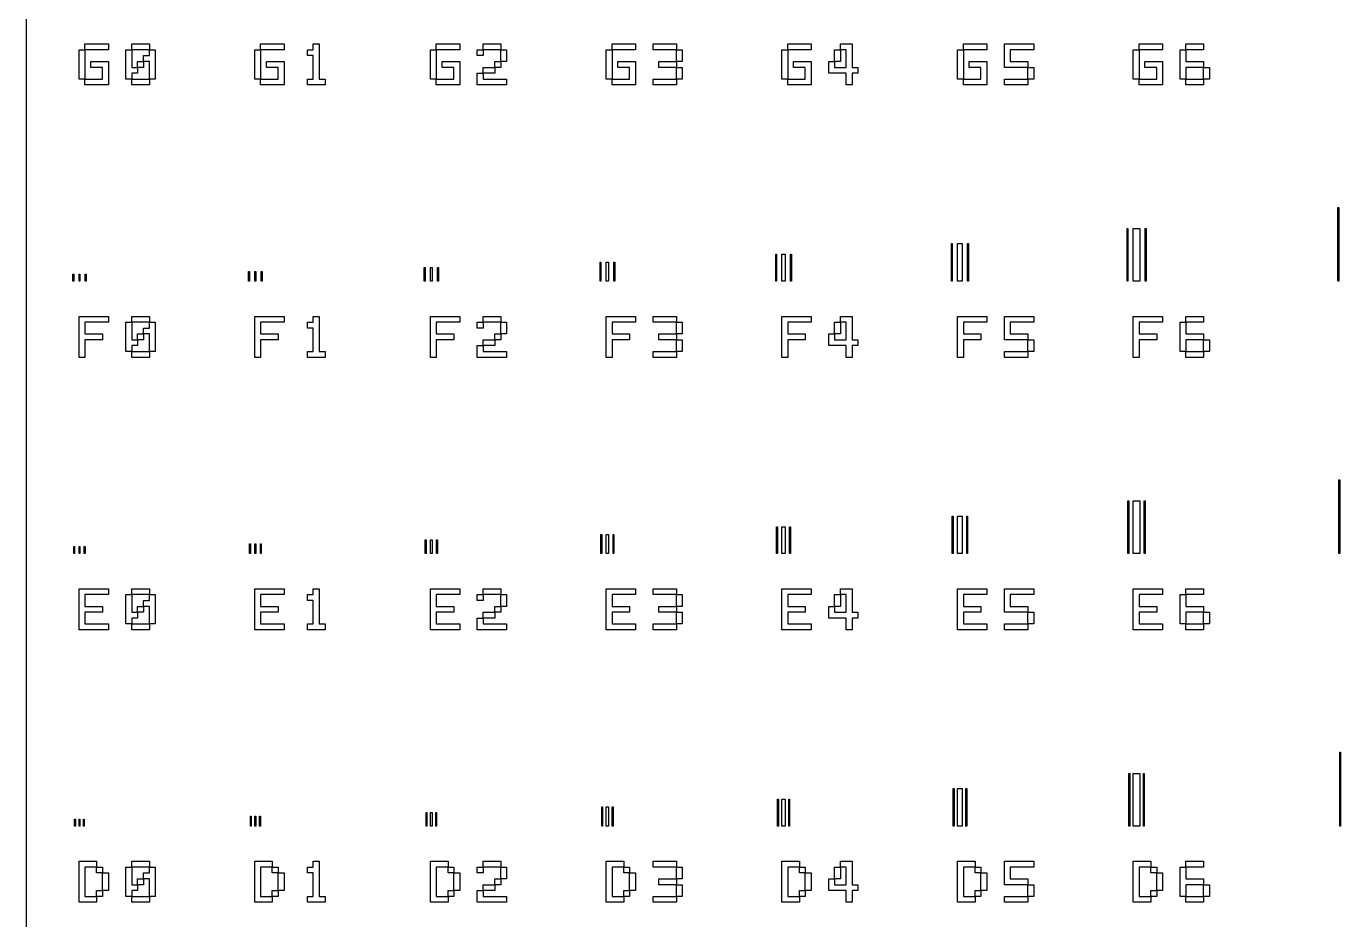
# Model space of a CAD drawing. Extents: x 0 to 3000, y 0 to 2000.
# Drawn here: x 0 to 750, y 482 to 990 of the extents above; entities that cross this region are included whole.
import ezdxf

# ---------------------------------------------------------------- set-up
doc = ezdxf.new("R2010")
doc.units = 0
doc.layers.add('L0D0', color=2, linetype='CONTINUOUS')
doc.layers.add('L1D0', color=1, linetype='CONTINUOUS')

msp = doc.modelspace()

# ---------------------------------------------------------------- linework, layer by layer
at = {"layer": 'L0D0'}
msp.add_lwpolyline([(0, 0), (0, 2000), (3000, 2000), (3000, 0)], close=True, dxfattribs=at)
at = {"layer": 'L1D0'}
for points in [[(30, 960), (30, 963.333), (30, 966.667), (30, 970), (30, 973.333), (30, 976.667), (33.333, 976.667), (33.333, 973.333), (33.333, 970), (33.333, 966.667), (33.333, 963.333), (33.333, 960)], [(33.333, 976.667), (33.333, 980), (36.667, 980), (40, 980), (43.333, 980), (46.667, 980), (46.667, 976.667), (43.333, 976.667), (40, 976.667), (36.667, 976.667)], [(56.667, 960), (56.667, 963.333), (56.667, 966.667), (56.667, 970), (56.667, 973.333), (56.667, 976.667), (60, 976.667), (60, 973.333), (60, 970), (60, 966.667), (63.333, 966.667), (63.333, 963.333), (60, 963.333), (60, 960)], [(60, 976.667), (60, 980), (63.333, 980), (66.667, 980), (70, 980), (70, 976.667), (66.667, 976.667), (63.333, 976.667)], [(70, 960), (70, 963.333), (70, 966.667), (70, 970), (66.667, 970), (66.667, 973.333), (70, 973.333), (70, 976.667), (73.333, 976.667), (73.333, 973.333), (73.333, 970), (73.333, 966.667), (73.333, 963.333), (73.333, 960)], [(130, 960), (130, 963.333), (130, 966.667), (130, 970), (130, 973.333), (130, 976.667), (133.333, 976.667), (133.333, 973.333), (133.333, 970), (133.333, 966.667), (133.333, 963.333), (133.333, 960)], [(133.333, 976.667), (133.333, 980), (136.667, 980), (140, 980), (143.333, 980), (146.667, 980), (146.667, 976.667), (143.333, 976.667), (140, 976.667), (136.667, 976.667)], [(160, 956.667), (160, 960), (163.333, 960), (163.333, 963.333), (163.333, 966.667), (163.333, 970), (163.333, 973.333), (160, 973.333), (160, 976.667), (163.333, 976.667), (163.333, 980), (166.667, 980), (166.667, 976.667), (166.667, 973.333), (166.667, 970), (166.667, 966.667), (166.667, 963.333), (166.667, 960), (170, 960), (170, 956.667), (166.667, 956.667), (163.333, 956.667)], [(230, 960), (230, 963.333), (230, 966.667), (230, 970), (230, 973.333), (230, 976.667), (233.333, 976.667), (233.333, 973.333), (233.333, 970), (233.333, 966.667), (233.333, 963.333), (233.333, 960)], [(233.333, 976.667), (233.333, 980), (236.667, 980), (240, 980), (243.333, 980), (246.667, 980), (246.667, 976.667), (243.333, 976.667), (240, 976.667), (236.667, 976.667)], [(256.667, 973.333), (256.667, 976.667), (260, 976.667), (260, 973.333)], [(260, 976.667), (260, 980), (263.333, 980), (266.667, 980), (270, 980), (270, 976.667), (266.667, 976.667), (263.333, 976.667)], [(270, 970), (270, 973.333), (270, 976.667), (273.333, 976.667), (273.333, 973.333), (273.333, 970)], [(330, 960), (330, 963.333), (330, 966.667), (330, 970), (330, 973.333), (330, 976.667), (333.333, 976.667), (333.333, 973.333), (333.333, 970), (333.333, 966.667), (333.333, 963.333), (333.333, 960)], [(333.333, 976.667), (333.333, 980), (336.667, 980), (340, 980), (343.333, 980), (346.667, 980), (346.667, 976.667), (343.333, 976.667), (340, 976.667), (336.667, 976.667)], [(356.667, 976.667), (356.667, 980), (360, 980), (363.333, 980), (366.667, 980), (370, 980), (370, 976.667), (366.667, 976.667), (363.333, 976.667), (360, 976.667)], [(370, 970), (370, 973.333), (370, 976.667), (373.333, 976.667), (373.333, 973.333), (373.333, 970)], [(430, 960), (430, 963.333), (430, 966.667), (430, 970), (430, 973.333), (430, 976.667), (433.333, 976.667), (433.333, 973.333), (433.333, 970), (433.333, 966.667), (433.333, 963.333), (433.333, 960)], [(433.333, 976.667), (433.333, 980), (436.667, 980), (440, 980), (443.333, 980), (446.667, 980), (446.667, 976.667), (443.333, 976.667), (440, 976.667), (436.667, 976.667)], [(466.667, 956.667), (466.667, 960), (466.667, 963.333), (463.333, 963.333), (460, 963.333), (456.667, 963.333), (456.667, 966.667), (456.667, 970), (460, 970), (460, 966.667), (463.333, 966.667), (466.667, 966.667), (466.667, 970), (466.667, 973.333), (466.667, 976.667), (463.333, 976.667), (463.333, 980), (466.667, 980), (470, 980), (470, 976.667), (470, 973.333), (470, 970), (470, 966.667), (473.333, 966.667), (473.333, 963.333), (470, 963.333), (470, 960), (470, 956.667)], [(460, 970), (460, 973.333), (460, 976.667), (463.333, 976.667), (463.333, 973.333), (463.333, 970)], [(530, 960), (530, 963.333), (530, 966.667), (530, 970), (530, 973.333), (530, 976.667), (533.333, 976.667), (533.333, 973.333), (533.333, 970), (533.333, 966.667), (533.333, 963.333), (533.333, 960)], [(533.333, 976.667), (533.333, 980), (536.667, 980), (540, 980), (543.333, 980), (546.667, 980), (546.667, 976.667), (543.333, 976.667), (540, 976.667), (536.667, 976.667)], [(556.667, 966.667), (556.667, 970), (556.667, 973.333), (556.667, 976.667), (556.667, 980), (560, 980), (563.333, 980), (566.667, 980), (570, 980), (573.333, 980), (573.333, 976.667), (570, 976.667), (566.667, 976.667), (563.333, 976.667), (560, 976.667), (560, 973.333), (560, 970), (563.333, 970), (566.667, 970), (570, 970), (570, 966.667), (566.667, 966.667), (563.333, 966.667), (560, 966.667)], [(630, 960), (630, 963.333), (630, 966.667), (630, 970), (630, 973.333), (630, 976.667), (633.333, 976.667), (633.333, 973.333), (633.333, 970), (633.333, 966.667), (633.333, 963.333), (633.333, 960)], [(633.333, 976.667), (633.333, 980), (636.667, 980), (640, 980), (643.333, 980), (646.667, 980), (646.667, 976.667), (643.333, 976.667), (640, 976.667), (636.667, 976.667)], [(656.667, 960), (656.667, 963.333), (656.667, 966.667), (656.667, 970), (656.667, 973.333), (656.667, 976.667), (660, 976.667), (660, 973.333), (660, 970), (663.333, 970), (666.667, 970), (670, 970), (670, 966.667), (666.667, 966.667), (663.333, 966.667), (660, 966.667), (660, 963.333), (660, 960)], [(660, 976.667), (660, 980), (663.333, 980), (666.667, 980), (670, 980), (670, 976.667), (666.667, 976.667), (663.333, 976.667)], [(33.333, 956.667), (33.333, 960), (36.667, 960), (40, 960), (43.333, 960), (43.333, 963.333), (43.333, 966.667), (40, 966.667), (36.667, 966.667), (36.667, 970), (40, 970), (43.333, 970), (46.667, 970), (46.667, 966.667), (46.667, 963.333), (46.667, 960), (46.667, 956.667), (43.333, 956.667), (40, 956.667), (36.667, 956.667)], [(63.333, 966.667), (63.333, 970), (66.667, 970), (66.667, 966.667)], [(133.333, 956.667), (133.333, 960), (136.667, 960), (140, 960), (143.333, 960), (143.333, 963.333), (143.333, 966.667), (140, 966.667), (136.667, 966.667), (136.667, 970), (140, 970), (143.333, 970), (146.667, 970), (146.667, 966.667), (146.667, 963.333), (146.667, 960), (146.667, 956.667), (143.333, 956.667), (140, 956.667), (136.667, 956.667)], [(233.333, 956.667), (233.333, 960), (236.667, 960), (240, 960), (243.333, 960), (243.333, 963.333), (243.333, 966.667), (240, 966.667), (236.667, 966.667), (236.667, 970), (240, 970), (243.333, 970), (246.667, 970), (246.667, 966.667), (246.667, 963.333), (246.667, 960), (246.667, 956.667), (243.333, 956.667), (240, 956.667), (236.667, 956.667)], [(266.667, 966.667), (266.667, 970), (270, 970), (270, 966.667)], [(333.333, 956.667), (333.333, 960), (336.667, 960), (340, 960), (343.333, 960), (343.333, 963.333), (343.333, 966.667), (340, 966.667), (336.667, 966.667), (336.667, 970), (340, 970), (343.333, 970), (346.667, 970), (346.667, 966.667), (346.667, 963.333), (346.667, 960), (346.667, 956.667), (343.333, 956.667), (340, 956.667), (336.667, 956.667)], [(360, 966.667), (360, 970), (363.333, 970), (366.667, 970), (370, 970), (370, 966.667), (366.667, 966.667), (363.333, 966.667)], [(433.333, 956.667), (433.333, 960), (436.667, 960), (440, 960), (443.333, 960), (443.333, 963.333), (443.333, 966.667), (440, 966.667), (436.667, 966.667), (436.667, 970), (440, 970), (443.333, 970), (446.667, 970), (446.667, 966.667), (446.667, 963.333), (446.667, 960), (446.667, 956.667), (443.333, 956.667), (440, 956.667), (436.667, 956.667)], [(533.333, 956.667), (533.333, 960), (536.667, 960), (540, 960), (543.333, 960), (543.333, 963.333), (543.333, 966.667), (540, 966.667), (536.667, 966.667), (536.667, 970), (540, 970), (543.333, 970), (546.667, 970), (546.667, 966.667), (546.667, 963.333), (546.667, 960), (546.667, 956.667), (543.333, 956.667), (540, 956.667), (536.667, 956.667)], [(633.333, 956.667), (633.333, 960), (636.667, 960), (640, 960), (643.333, 960), (643.333, 963.333), (643.333, 966.667), (640, 966.667), (636.667, 966.667), (636.667, 970), (640, 970), (643.333, 970), (646.667, 970), (646.667, 966.667), (646.667, 963.333), (646.667, 960), (646.667, 956.667), (643.333, 956.667), (640, 956.667), (636.667, 956.667)], [(60, 956.667), (60, 960), (63.333, 960), (66.667, 960), (70, 960), (70, 956.667), (66.667, 956.667), (63.333, 956.667)], [(256.667, 956.667), (256.667, 960), (256.667, 963.333), (260, 963.333), (260, 960), (263.333, 960), (266.667, 960), (270, 960), (273.333, 960), (273.333, 956.667), (270, 956.667), (266.667, 956.667), (263.333, 956.667), (260, 956.667)], [(260, 963.333), (260, 966.667), (263.333, 966.667), (266.667, 966.667), (266.667, 963.333), (263.333, 963.333)], [(356.667, 956.667), (356.667, 960), (360, 960), (363.333, 960), (366.667, 960), (370, 960), (370, 956.667), (366.667, 956.667), (363.333, 956.667), (360, 956.667)], [(370, 960), (370, 963.333), (370, 966.667), (373.333, 966.667), (373.333, 963.333), (373.333, 960)], [(556.667, 956.667), (556.667, 960), (560, 960), (563.333, 960), (566.667, 960), (570, 960), (570, 956.667), (566.667, 956.667), (563.333, 956.667), (560, 956.667)], [(570, 960), (570, 963.333), (570, 966.667), (573.333, 966.667), (573.333, 963.333), (573.333, 960)], [(660, 956.667), (660, 960), (663.333, 960), (666.667, 960), (670, 960), (670, 956.667), (666.667, 956.667), (663.333, 956.667)], [(670, 960), (670, 963.333), (670, 966.667), (673.333, 966.667), (673.333, 963.333), (673.333, 960)], [(746.5, 845), (746.5, 887), (747, 887), (747, 845)], [(626.5, 845), (626.5, 875), (627, 875), (627, 845)], [(630, 845), (630, 875), (633.8, 875), (633.8, 845)], [(636.8, 845), (636.8, 875), (637.3, 875), (637.3, 845)], [(526.5, 845), (526.5, 866.4), (527, 866.4), (527, 845)], [(530, 845), (530, 866.4), (532.7, 866.4), (532.7, 845)], [(535.7, 845), (535.7, 866.4), (536.2, 866.4), (536.2, 845)], [(326.5, 845), (326.5, 855.9), (327, 855.9), (327, 845)], [(330, 845), (330, 855.9), (331.4, 855.9), (331.4, 845)], [(334.4, 845), (334.4, 855.9), (334.9, 855.9), (334.9, 845)], [(426.5, 845), (426.5, 860.3), (427, 860.3), (427, 845)], [(430, 845), (430, 860.3), (431.9, 860.3), (431.9, 845)], [(434.9, 845), (434.9, 860.3), (435.4, 860.3), (435.4, 845)], [(26.5, 845), (26.5, 849), (27, 849), (27, 845)], [(30, 845), (30, 849), (30.5, 849), (30.5, 845)], [(33.5, 845), (33.5, 849), (34, 849), (34, 845)], [(126.5, 845), (126.5, 850.6), (127, 850.6), (127, 845)], [(130, 845), (130, 850.6), (130.7, 850.6), (130.7, 845)], [(133.7, 845), (133.7, 850.6), (134.2, 850.6), (134.2, 845)], [(226.5, 845), (226.5, 852.8), (227, 852.8), (227, 845)], [(230, 845), (230, 852.8), (231, 852.8), (231, 845)], [(234, 845), (234, 852.8), (234.5, 852.8), (234.5, 845)], [(30, 801.667), (30, 805), (30, 808.333), (30, 811.667), (30, 815), (30, 818.333), (30, 821.667), (30, 825), (33.333, 825), (36.667, 825), (40, 825), (43.333, 825), (46.667, 825), (46.667, 821.667), (43.333, 821.667), (40, 821.667), (36.667, 821.667), (33.333, 821.667), (33.333, 818.333), (33.333, 815), (36.667, 815), (40, 815), (43.333, 815), (43.333, 811.667), (40, 811.667), (36.667, 811.667), (33.333, 811.667), (33.333, 808.333), (33.333, 805), (33.333, 801.667)], [(60, 821.667), (60, 825), (63.333, 825), (66.667, 825), (70, 825), (70, 821.667), (66.667, 821.667), (63.333, 821.667)], [(130, 801.667), (130, 805), (130, 808.333), (130, 811.667), (130, 815), (130, 818.333), (130, 821.667), (130, 825), (133.333, 825), (136.667, 825), (140, 825), (143.333, 825), (146.667, 825), (146.667, 821.667), (143.333, 821.667), (140, 821.667), (136.667, 821.667), (133.333, 821.667), (133.333, 818.333), (133.333, 815), (136.667, 815), (140, 815), (143.333, 815), (143.333, 811.667), (140, 811.667), (136.667, 811.667), (133.333, 811.667), (133.333, 808.333), (133.333, 805), (133.333, 801.667)], [(160, 801.667), (160, 805), (163.333, 805), (163.333, 808.333), (163.333, 811.667), (163.333, 815), (163.333, 818.333), (160, 818.333), (160, 821.667), (163.333, 821.667), (163.333, 825), (166.667, 825), (166.667, 821.667), (166.667, 818.333), (166.667, 815), (166.667, 811.667), (166.667, 808.333), (166.667, 805), (170, 805), (170, 801.667), (166.667, 801.667), (163.333, 801.667)], [(230, 801.667), (230, 805), (230, 808.333), (230, 811.667), (230, 815), (230, 818.333), (230, 821.667), (230, 825), (233.333, 825), (236.667, 825), (240, 825), (243.333, 825), (246.667, 825), (246.667, 821.667), (243.333, 821.667), (240, 821.667), (236.667, 821.667), (233.333, 821.667), (233.333, 818.333), (233.333, 815), (236.667, 815), (240, 815), (243.333, 815), (243.333, 811.667), (240, 811.667), (236.667, 811.667), (233.333, 811.667), (233.333, 808.333), (233.333, 805), (233.333, 801.667)], [(260, 821.667), (260, 825), (263.333, 825), (266.667, 825), (270, 825), (270, 821.667), (266.667, 821.667), (263.333, 821.667)], [(330, 801.667), (330, 805), (330, 808.333), (330, 811.667), (330, 815), (330, 818.333), (330, 821.667), (330, 825), (333.333, 825), (336.667, 825), (340, 825), (343.333, 825), (346.667, 825), (346.667, 821.667), (343.333, 821.667), (340, 821.667), (336.667, 821.667), (333.333, 821.667), (333.333, 818.333), (333.333, 815), (336.667, 815), (340, 815), (343.333, 815), (343.333, 811.667), (340, 811.667), (336.667, 811.667), (333.333, 811.667), (333.333, 808.333), (333.333, 805), (333.333, 801.667)], [(356.667, 821.667), (356.667, 825), (360, 825), (363.333, 825), (366.667, 825), (370, 825), (370, 821.667), (366.667, 821.667), (363.333, 821.667), (360, 821.667)], [(430, 801.667), (430, 805), (430, 808.333), (430, 811.667), (430, 815), (430, 818.333), (430, 821.667), (430, 825), (433.333, 825), (436.667, 825), (440, 825), (443.333, 825), (446.667, 825), (446.667, 821.667), (443.333, 821.667), (440, 821.667), (436.667, 821.667), (433.333, 821.667), (433.333, 818.333), (433.333, 815), (436.667, 815), (440, 815), (443.333, 815), (443.333, 811.667), (440, 811.667), (436.667, 811.667), (433.333, 811.667), (433.333, 808.333), (433.333, 805), (433.333, 801.667)], [(466.667, 801.667), (466.667, 805), (466.667, 808.333), (463.333, 808.333), (460, 808.333), (456.667, 808.333), (456.667, 811.667), (456.667, 815), (460, 815), (460, 811.667), (463.333, 811.667), (466.667, 811.667), (466.667, 815), (466.667, 818.333), (466.667, 821.667), (463.333, 821.667), (463.333, 825), (466.667, 825), (470, 825), (470, 821.667), (470, 818.333), (470, 815), (470, 811.667), (473.333, 811.667), (473.333, 808.333), (470, 808.333), (470, 805), (470, 801.667)], [(530, 801.667), (530, 805), (530, 808.333), (530, 811.667), (530, 815), (530, 818.333), (530, 821.667), (530, 825), (533.333, 825), (536.667, 825), (540, 825), (543.333, 825), (546.667, 825), (546.667, 821.667), (543.333, 821.667), (540, 821.667), (536.667, 821.667), (533.333, 821.667), (533.333, 818.333), (533.333, 815), (536.667, 815), (540, 815), (543.333, 815), (543.333, 811.667), (540, 811.667), (536.667, 811.667), (533.333, 811.667), (533.333, 808.333), (533.333, 805), (533.333, 801.667)], [(556.667, 811.667), (556.667, 815), (556.667, 818.333), (556.667, 821.667), (556.667, 825), (560, 825), (563.333, 825), (566.667, 825), (570, 825), (573.333, 825), (573.333, 821.667), (570, 821.667), (566.667, 821.667), (563.333, 821.667), (560, 821.667), (560, 818.333), (560, 815), (563.333, 815), (566.667, 815), (570, 815), (570, 811.667), (566.667, 811.667), (563.333, 811.667), (560, 811.667)], [(630, 801.667), (630, 805), (630, 808.333), (630, 811.667), (630, 815), (630, 818.333), (630, 821.667), (630, 825), (633.333, 825), (636.667, 825), (640, 825), (643.333, 825), (646.667, 825), (646.667, 821.667), (643.333, 821.667), (640, 821.667), (636.667, 821.667), (633.333, 821.667), (633.333, 818.333), (633.333, 815), (636.667, 815), (640, 815), (643.333, 815), (643.333, 811.667), (640, 811.667), (636.667, 811.667), (633.333, 811.667), (633.333, 808.333), (633.333, 805), (633.333, 801.667)], [(660, 821.667), (660, 825), (663.333, 825), (666.667, 825), (670, 825), (670, 821.667), (666.667, 821.667), (663.333, 821.667)], [(56.667, 805), (56.667, 808.333), (56.667, 811.667), (56.667, 815), (56.667, 818.333), (56.667, 821.667), (60, 821.667), (60, 818.333), (60, 815), (60, 811.667), (63.333, 811.667), (63.333, 808.333), (60, 808.333), (60, 805)], [(70, 805), (70, 808.333), (70, 811.667), (70, 815), (66.667, 815), (66.667, 818.333), (70, 818.333), (70, 821.667), (73.333, 821.667), (73.333, 818.333), (73.333, 815), (73.333, 811.667), (73.333, 808.333), (73.333, 805)], [(256.667, 818.333), (256.667, 821.667), (260, 821.667), (260, 818.333)], [(270, 815), (270, 818.333), (270, 821.667), (273.333, 821.667), (273.333, 818.333), (273.333, 815)], [(370, 815), (370, 818.333), (370, 821.667), (373.333, 821.667), (373.333, 818.333), (373.333, 815)], [(460, 815), (460, 818.333), (460, 821.667), (463.333, 821.667), (463.333, 818.333), (463.333, 815)], [(656.667, 805), (656.667, 808.333), (656.667, 811.667), (656.667, 815), (656.667, 818.333), (656.667, 821.667), (660, 821.667), (660, 818.333), (660, 815), (663.333, 815), (666.667, 815), (670, 815), (670, 811.667), (666.667, 811.667), (663.333, 811.667), (660, 811.667), (660, 808.333), (660, 805)], [(63.333, 811.667), (63.333, 815), (66.667, 815), (66.667, 811.667)], [(260, 808.333), (260, 811.667), (263.333, 811.667), (266.667, 811.667), (266.667, 808.333), (263.333, 808.333)], [(266.667, 811.667), (266.667, 815), (270, 815), (270, 811.667)], [(360, 811.667), (360, 815), (363.333, 815), (366.667, 815), (370, 815), (370, 811.667), (366.667, 811.667), (363.333, 811.667)], [(370, 805), (370, 808.333), (370, 811.667), (373.333, 811.667), (373.333, 808.333), (373.333, 805)], [(570, 805), (570, 808.333), (570, 811.667), (573.333, 811.667), (573.333, 808.333), (573.333, 805)], [(670, 805), (670, 808.333), (670, 811.667), (673.333, 811.667), (673.333, 808.333), (673.333, 805)], [(60, 801.667), (60, 805), (63.333, 805), (66.667, 805), (70, 805), (70, 801.667), (66.667, 801.667), (63.333, 801.667)], [(256.667, 801.667), (256.667, 805), (256.667, 808.333), (260, 808.333), (260, 805), (263.333, 805), (266.667, 805), (270, 805), (273.333, 805), (273.333, 801.667), (270, 801.667), (266.667, 801.667), (263.333, 801.667), (260, 801.667)], [(356.667, 801.667), (356.667, 805), (360, 805), (363.333, 805), (366.667, 805), (370, 805), (370, 801.667), (366.667, 801.667), (363.333, 801.667), (360, 801.667)], [(556.667, 801.667), (556.667, 805), (560, 805), (563.333, 805), (566.667, 805), (570, 805), (570, 801.667), (566.667, 801.667), (563.333, 801.667), (560, 801.667)], [(660, 801.667), (660, 805), (663.333, 805), (666.667, 805), (670, 805), (670, 801.667), (666.667, 801.667), (663.333, 801.667)], [(747, 690), (747, 732), (747.5, 732), (747.5, 690)], [(627, 690), (627, 720), (627.5, 720), (627.5, 690)], [(630, 690), (630, 720), (633.8, 720), (633.8, 690)], [(636.3, 690), (636.3, 720), (636.8, 720), (636.8, 690)], [(427, 690), (427, 705.3), (427.5, 705.3), (427.5, 690)], [(430, 690), (430, 705.3), (431.9, 705.3), (431.9, 690)], [(434.4, 690), (434.4, 705.3), (434.9, 705.3), (434.9, 690)], [(527, 690), (527, 711.4), (527.5, 711.4), (527.5, 690)], [(530, 690), (530, 711.4), (532.7, 711.4), (532.7, 690)], [(535.2, 690), (535.2, 711.4), (535.7, 711.4), (535.7, 690)], [(227, 690), (227, 697.8), (227.5, 697.8), (227.5, 690)], [(230, 690), (230, 697.8), (231, 697.8), (231, 690)], [(233.5, 690), (233.5, 697.8), (234, 697.8), (234, 690)], [(327, 690), (327, 700.9), (327.5, 700.9), (327.5, 690)], [(330, 690), (330, 700.9), (331.4, 700.9), (331.4, 690)], [(333.9, 690), (333.9, 700.9), (334.4, 700.9), (334.4, 690)], [(27, 690), (27, 694), (27.5, 694), (27.5, 690)], [(30, 690), (30, 694), (30.5, 694), (30.5, 690)], [(33, 690), (33, 694), (33.5, 694), (33.5, 690)], [(127, 690), (127, 695.6), (127.5, 695.6), (127.5, 690)], [(130, 690), (130, 695.6), (130.7, 695.6), (130.7, 690)], [(133.2, 690), (133.2, 695.6), (133.7, 695.6), (133.7, 690)], [(30, 646.667), (30, 650), (30, 653.333), (30, 656.667), (30, 660), (30, 663.333), (30, 666.667), (30, 670), (33.333, 670), (36.667, 670), (40, 670), (43.333, 670), (46.667, 670), (46.667, 666.667), (43.333, 666.667), (40, 666.667), (36.667, 666.667), (33.333, 666.667), (33.333, 663.333), (33.333, 660), (36.667, 660), (40, 660), (43.333, 660), (43.333, 656.667), (40, 656.667), (36.667, 656.667), (33.333, 656.667), (33.333, 653.333), (33.333, 650), (36.667, 650), (40, 650), (43.333, 650), (46.667, 650), (46.667, 646.667), (43.333, 646.667), (40, 646.667), (36.667, 646.667), (33.333, 646.667)], [(60, 666.667), (60, 670), (63.333, 670), (66.667, 670), (70, 670), (70, 666.667), (66.667, 666.667), (63.333, 666.667)], [(130, 646.667), (130, 650), (130, 653.333), (130, 656.667), (130, 660), (130, 663.333), (130, 666.667), (130, 670), (133.333, 670), (136.667, 670), (140, 670), (143.333, 670), (146.667, 670), (146.667, 666.667), (143.333, 666.667), (140, 666.667), (136.667, 666.667), (133.333, 666.667), (133.333, 663.333), (133.333, 660), (136.667, 660), (140, 660), (143.333, 660), (143.333, 656.667), (140, 656.667), (136.667, 656.667), (133.333, 656.667), (133.333, 653.333), (133.333, 650), (136.667, 650), (140, 650), (143.333, 650), (146.667, 650), (146.667, 646.667), (143.333, 646.667), (140, 646.667), (136.667, 646.667), (133.333, 646.667)], [(160, 646.667), (160, 650), (163.333, 650), (163.333, 653.333), (163.333, 656.667), (163.333, 660), (163.333, 663.333), (160, 663.333), (160, 666.667), (163.333, 666.667), (163.333, 670), (166.667, 670), (166.667, 666.667), (166.667, 663.333), (166.667, 660), (166.667, 656.667), (166.667, 653.333), (166.667, 650), (170, 650), (170, 646.667), (166.667, 646.667), (163.333, 646.667)], [(230, 646.667), (230, 650), (230, 653.333), (230, 656.667), (230, 660), (230, 663.333), (230, 666.667), (230, 670), (233.333, 670), (236.667, 670), (240, 670), (243.333, 670), (246.667, 670), (246.667, 666.667), (243.333, 666.667), (240, 666.667), (236.667, 666.667), (233.333, 666.667), (233.333, 663.333), (233.333, 660), (236.667, 660), (240, 660), (243.333, 660), (243.333, 656.667), (240, 656.667), (236.667, 656.667), (233.333, 656.667), (233.333, 653.333), (233.333, 650), (236.667, 650), (240, 650), (243.333, 650), (246.667, 650), (246.667, 646.667), (243.333, 646.667), (240, 646.667), (236.667, 646.667), (233.333, 646.667)], [(260, 666.667), (260, 670), (263.333, 670), (266.667, 670), (270, 670), (270, 666.667), (266.667, 666.667), (263.333, 666.667)], [(330, 646.667), (330, 650), (330, 653.333), (330, 656.667), (330, 660), (330, 663.333), (330, 666.667), (330, 670), (333.333, 670), (336.667, 670), (340, 670), (343.333, 670), (346.667, 670), (346.667, 666.667), (343.333, 666.667), (340, 666.667), (336.667, 666.667), (333.333, 666.667), (333.333, 663.333), (333.333, 660), (336.667, 660), (340, 660), (343.333, 660), (343.333, 656.667), (340, 656.667), (336.667, 656.667), (333.333, 656.667), (333.333, 653.333), (333.333, 650), (336.667, 650), (340, 650), (343.333, 650), (346.667, 650), (346.667, 646.667), (343.333, 646.667), (340, 646.667), (336.667, 646.667), (333.333, 646.667)], [(356.667, 666.667), (356.667, 670), (360, 670), (363.333, 670), (366.667, 670), (370, 670), (370, 666.667), (366.667, 666.667), (363.333, 666.667), (360, 666.667)], [(430, 646.667), (430, 650), (430, 653.333), (430, 656.667), (430, 660), (430, 663.333), (430, 666.667), (430, 670), (433.333, 670), (436.667, 670), (440, 670), (443.333, 670), (446.667, 670), (446.667, 666.667), (443.333, 666.667), (440, 666.667), (436.667, 666.667), (433.333, 666.667), (433.333, 663.333), (433.333, 660), (436.667, 660), (440, 660), (443.333, 660), (443.333, 656.667), (440, 656.667), (436.667, 656.667), (433.333, 656.667), (433.333, 653.333), (433.333, 650), (436.667, 650), (440, 650), (443.333, 650), (446.667, 650), (446.667, 646.667), (443.333, 646.667), (440, 646.667), (436.667, 646.667), (433.333, 646.667)], [(466.667, 646.667), (466.667, 650), (466.667, 653.333), (463.333, 653.333), (460, 653.333), (456.667, 653.333), (456.667, 656.667), (456.667, 660), (460, 660), (460, 656.667), (463.333, 656.667), (466.667, 656.667), (466.667, 660), (466.667, 663.333), (466.667, 666.667), (463.333, 666.667), (463.333, 670), (466.667, 670), (470, 670), (470, 666.667), (470, 663.333), (470, 660), (470, 656.667), (473.333, 656.667), (473.333, 653.333), (470, 653.333), (470, 650), (470, 646.667)], [(530, 646.667), (530, 650), (530, 653.333), (530, 656.667), (530, 660), (530, 663.333), (530, 666.667), (530, 670), (533.333, 670), (536.667, 670), (540, 670), (543.333, 670), (546.667, 670), (546.667, 666.667), (543.333, 666.667), (540, 666.667), (536.667, 666.667), (533.333, 666.667), (533.333, 663.333), (533.333, 660), (536.667, 660), (540, 660), (543.333, 660), (543.333, 656.667), (540, 656.667), (536.667, 656.667), (533.333, 656.667), (533.333, 653.333), (533.333, 650), (536.667, 650), (540, 650), (543.333, 650), (546.667, 650), (546.667, 646.667), (543.333, 646.667), (540, 646.667), (536.667, 646.667), (533.333, 646.667)], [(556.667, 656.667), (556.667, 660), (556.667, 663.333), (556.667, 666.667), (556.667, 670), (560, 670), (563.333, 670), (566.667, 670), (570, 670), (573.333, 670), (573.333, 666.667), (570, 666.667), (566.667, 666.667), (563.333, 666.667), (560, 666.667), (560, 663.333), (560, 660), (563.333, 660), (566.667, 660), (570, 660), (570, 656.667), (566.667, 656.667), (563.333, 656.667), (560, 656.667)], [(630, 646.667), (630, 650), (630, 653.333), (630, 656.667), (630, 660), (630, 663.333), (630, 666.667), (630, 670), (633.333, 670), (636.667, 670), (640, 670), (643.333, 670), (646.667, 670), (646.667, 666.667), (643.333, 666.667), (640, 666.667), (636.667, 666.667), (633.333, 666.667), (633.333, 663.333), (633.333, 660), (636.667, 660), (640, 660), (643.333, 660), (643.333, 656.667), (640, 656.667), (636.667, 656.667), (633.333, 656.667), (633.333, 653.333), (633.333, 650), (636.667, 650), (640, 650), (643.333, 650), (646.667, 650), (646.667, 646.667), (643.333, 646.667), (640, 646.667), (636.667, 646.667), (633.333, 646.667)], [(660, 666.667), (660, 670), (663.333, 670), (666.667, 670), (670, 670), (670, 666.667), (666.667, 666.667), (663.333, 666.667)], [(56.667, 650), (56.667, 653.333), (56.667, 656.667), (56.667, 660), (56.667, 663.333), (56.667, 666.667), (60, 666.667), (60, 663.333), (60, 660), (60, 656.667), (63.333, 656.667), (63.333, 653.333), (60, 653.333), (60, 650)], [(63.333, 656.667), (63.333, 660), (66.667, 660), (66.667, 656.667)], [(70, 650), (70, 653.333), (70, 656.667), (70, 660), (66.667, 660), (66.667, 663.333), (70, 663.333), (70, 666.667), (73.333, 666.667), (73.333, 663.333), (73.333, 660), (73.333, 656.667), (73.333, 653.333), (73.333, 650)], [(256.667, 663.333), (256.667, 666.667), (260, 666.667), (260, 663.333)], [(266.667, 656.667), (266.667, 660), (270, 660), (270, 656.667)], [(270, 660), (270, 663.333), (270, 666.667), (273.333, 666.667), (273.333, 663.333), (273.333, 660)], [(360, 656.667), (360, 660), (363.333, 660), (366.667, 660), (370, 660), (370, 656.667), (366.667, 656.667), (363.333, 656.667)], [(370, 660), (370, 663.333), (370, 666.667), (373.333, 666.667), (373.333, 663.333), (373.333, 660)], [(460, 660), (460, 663.333), (460, 666.667), (463.333, 666.667), (463.333, 663.333), (463.333, 660)], [(656.667, 650), (656.667, 653.333), (656.667, 656.667), (656.667, 660), (656.667, 663.333), (656.667, 666.667), (660, 666.667), (660, 663.333), (660, 660), (663.333, 660), (666.667, 660), (670, 660), (670, 656.667), (666.667, 656.667), (663.333, 656.667), (660, 656.667), (660, 653.333), (660, 650)], [(256.667, 646.667), (256.667, 650), (256.667, 653.333), (260, 653.333), (260, 650), (263.333, 650), (266.667, 650), (270, 650), (273.333, 650), (273.333, 646.667), (270, 646.667), (266.667, 646.667), (263.333, 646.667), (260, 646.667)], [(260, 653.333), (260, 656.667), (263.333, 656.667), (266.667, 656.667), (266.667, 653.333), (263.333, 653.333)], [(370, 650), (370, 653.333), (370, 656.667), (373.333, 656.667), (373.333, 653.333), (373.333, 650)], [(570, 650), (570, 653.333), (570, 656.667), (573.333, 656.667), (573.333, 653.333), (573.333, 650)], [(670, 650), (670, 653.333), (670, 656.667), (673.333, 656.667), (673.333, 653.333), (673.333, 650)], [(60, 646.667), (60, 650), (63.333, 650), (66.667, 650), (70, 650), (70, 646.667), (66.667, 646.667), (63.333, 646.667)], [(356.667, 646.667), (356.667, 650), (360, 650), (363.333, 650), (366.667, 650), (370, 650), (370, 646.667), (366.667, 646.667), (363.333, 646.667), (360, 646.667)], [(556.667, 646.667), (556.667, 650), (560, 650), (563.333, 650), (566.667, 650), (570, 650), (570, 646.667), (566.667, 646.667), (563.333, 646.667), (560, 646.667)], [(660, 646.667), (660, 650), (663.333, 650), (666.667, 650), (670, 650), (670, 646.667), (666.667, 646.667), (663.333, 646.667)], [(747.5, 535), (747.5, 577), (748, 577), (748, 535)], [(627.5, 535), (627.5, 565), (628, 565), (628, 535)], [(630, 535), (630, 565), (633.8, 565), (633.8, 535)], [(635.8, 535), (635.8, 565), (636.3, 565), (636.3, 535)], [(527.5, 535), (527.5, 556.4), (528, 556.4), (528, 535)], [(530, 535), (530, 556.4), (532.7, 556.4), (532.7, 535)], [(534.7, 535), (534.7, 556.4), (535.2, 556.4), (535.2, 535)], [(427.5, 535), (427.5, 550.3), (428, 550.3), (428, 535)], [(430, 535), (430, 550.3), (431.9, 550.3), (431.9, 535)], [(433.9, 535), (433.9, 550.3), (434.4, 550.3), (434.4, 535)], [(127.5, 535), (127.5, 540.6), (128, 540.6), (128, 535)], [(130, 535), (130, 540.6), (130.7, 540.6), (130.7, 535)], [(132.7, 535), (132.7, 540.6), (133.2, 540.6), (133.2, 535)], [(227.5, 535), (227.5, 542.8), (228, 542.8), (228, 535)], [(230, 535), (230, 542.8), (231, 542.8), (231, 535)], [(233, 535), (233, 542.8), (233.5, 542.8), (233.5, 535)], [(327.5, 535), (327.5, 545.9), (328, 545.9), (328, 535)], [(330, 535), (330, 545.9), (331.4, 545.9), (331.4, 535)], [(333.4, 535), (333.4, 545.9), (333.9, 545.9), (333.9, 535)], [(27.5, 535), (27.5, 539), (28, 539), (28, 535)], [(30, 535), (30, 539), (30.5, 539), (30.5, 535)], [(32.5, 535), (32.5, 539), (33, 539), (33, 535)], [(30, 491.667), (30, 495), (30, 498.333), (30, 501.667), (30, 505), (30, 508.333), (30, 511.667), (30, 515), (33.333, 515), (36.667, 515), (40, 515), (40, 511.667), (36.667, 511.667), (33.333, 511.667), (33.333, 508.333), (33.333, 505), (33.333, 501.667), (33.333, 498.333), (33.333, 495), (36.667, 495), (40, 495), (40, 491.667), (36.667, 491.667), (33.333, 491.667)], [(40, 508.333), (40, 511.667), (43.333, 511.667), (43.333, 508.333)], [(56.667, 495), (56.667, 498.333), (56.667, 501.667), (56.667, 505), (56.667, 508.333), (56.667, 511.667), (60, 511.667), (60, 508.333), (60, 505), (60, 501.667), (63.333, 501.667), (63.333, 498.333), (60, 498.333), (60, 495)], [(60, 511.667), (60, 515), (63.333, 515), (66.667, 515), (70, 515), (70, 511.667), (66.667, 511.667), (63.333, 511.667)], [(70, 495), (70, 498.333), (70, 501.667), (70, 505), (66.667, 505), (66.667, 508.333), (70, 508.333), (70, 511.667), (73.333, 511.667), (73.333, 508.333), (73.333, 505), (73.333, 501.667), (73.333, 498.333), (73.333, 495)], [(130, 491.667), (130, 495), (130, 498.333), (130, 501.667), (130, 505), (130, 508.333), (130, 511.667), (130, 515), (133.333, 515), (136.667, 515), (140, 515), (140, 511.667), (136.667, 511.667), (133.333, 511.667), (133.333, 508.333), (133.333, 505), (133.333, 501.667), (133.333, 498.333), (133.333, 495), (136.667, 495), (140, 495), (140, 491.667), (136.667, 491.667), (133.333, 491.667)], [(140, 508.333), (140, 511.667), (143.333, 511.667), (143.333, 508.333)], [(160, 491.667), (160, 495), (163.333, 495), (163.333, 498.333), (163.333, 501.667), (163.333, 505), (163.333, 508.333), (160, 508.333), (160, 511.667), (163.333, 511.667), (163.333, 515), (166.667, 515), (166.667, 511.667), (166.667, 508.333), (166.667, 505), (166.667, 501.667), (166.667, 498.333), (166.667, 495), (170, 495), (170, 491.667), (166.667, 491.667), (163.333, 491.667)], [(230, 491.667), (230, 495), (230, 498.333), (230, 501.667), (230, 505), (230, 508.333), (230, 511.667), (230, 515), (233.333, 515), (236.667, 515), (240, 515), (240, 511.667), (236.667, 511.667), (233.333, 511.667), (233.333, 508.333), (233.333, 505), (233.333, 501.667), (233.333, 498.333), (233.333, 495), (236.667, 495), (240, 495), (240, 491.667), (236.667, 491.667), (233.333, 491.667)], [(240, 508.333), (240, 511.667), (243.333, 511.667), (243.333, 508.333)], [(256.667, 508.333), (256.667, 511.667), (260, 511.667), (260, 508.333)], [(260, 511.667), (260, 515), (263.333, 515), (266.667, 515), (270, 515), (270, 511.667), (266.667, 511.667), (263.333, 511.667)], [(270, 505), (270, 508.333), (270, 511.667), (273.333, 511.667), (273.333, 508.333), (273.333, 505)], [(330, 491.667), (330, 495), (330, 498.333), (330, 501.667), (330, 505), (330, 508.333), (330, 511.667), (330, 515), (333.333, 515), (336.667, 515), (340, 515), (340, 511.667), (336.667, 511.667), (333.333, 511.667), (333.333, 508.333), (333.333, 505), (333.333, 501.667), (333.333, 498.333), (333.333, 495), (336.667, 495), (340, 495), (340, 491.667), (336.667, 491.667), (333.333, 491.667)], [(340, 508.333), (340, 511.667), (343.333, 511.667), (343.333, 508.333)], [(356.667, 511.667), (356.667, 515), (360, 515), (363.333, 515), (366.667, 515), (370, 515), (370, 511.667), (366.667, 511.667), (363.333, 511.667), (360, 511.667)], [(370, 505), (370, 508.333), (370, 511.667), (373.333, 511.667), (373.333, 508.333), (373.333, 505)], [(430, 491.667), (430, 495), (430, 498.333), (430, 501.667), (430, 505), (430, 508.333), (430, 511.667), (430, 515), (433.333, 515), (436.667, 515), (440, 515), (440, 511.667), (436.667, 511.667), (433.333, 511.667), (433.333, 508.333), (433.333, 505), (433.333, 501.667), (433.333, 498.333), (433.333, 495), (436.667, 495), (440, 495), (440, 491.667), (436.667, 491.667), (433.333, 491.667)], [(440, 508.333), (440, 511.667), (443.333, 511.667), (443.333, 508.333)], [(466.667, 491.667), (466.667, 495), (466.667, 498.333), (463.333, 498.333), (460, 498.333), (456.667, 498.333), (456.667, 501.667), (456.667, 505), (460, 505), (460, 501.667), (463.333, 501.667), (466.667, 501.667), (466.667, 505), (466.667, 508.333), (466.667, 511.667), (463.333, 511.667), (463.333, 515), (466.667, 515), (470, 515), (470, 511.667), (470, 508.333), (470, 505), (470, 501.667), (473.333, 501.667), (473.333, 498.333), (470, 498.333), (470, 495), (470, 491.667)], [(460, 505), (460, 508.333), (460, 511.667), (463.333, 511.667), (463.333, 508.333), (463.333, 505)], [(530, 491.667), (530, 495), (530, 498.333), (530, 501.667), (530, 505), (530, 508.333), (530, 511.667), (530, 515), (533.333, 515), (536.667, 515), (540, 515), (540, 511.667), (536.667, 511.667), (533.333, 511.667), (533.333, 508.333), (533.333, 505), (533.333, 501.667), (533.333, 498.333), (533.333, 495), (536.667, 495), (540, 495), (540, 491.667), (536.667, 491.667), (533.333, 491.667)], [(540, 508.333), (540, 511.667), (543.333, 511.667), (543.333, 508.333)], [(556.667, 501.667), (556.667, 505), (556.667, 508.333), (556.667, 511.667), (556.667, 515), (560, 515), (563.333, 515), (566.667, 515), (570, 515), (573.333, 515), (573.333, 511.667), (570, 511.667), (566.667, 511.667), (563.333, 511.667), (560, 511.667), (560, 508.333), (560, 505), (563.333, 505), (566.667, 505), (570, 505), (570, 501.667), (566.667, 501.667), (563.333, 501.667), (560, 501.667)], [(630, 491.667), (630, 495), (630, 498.333), (630, 501.667), (630, 505), (630, 508.333), (630, 511.667), (630, 515), (633.333, 515), (636.667, 515), (640, 515), (640, 511.667), (636.667, 511.667), (633.333, 511.667), (633.333, 508.333), (633.333, 505), (633.333, 501.667), (633.333, 498.333), (633.333, 495), (636.667, 495), (640, 495), (640, 491.667), (636.667, 491.667), (633.333, 491.667)], [(640, 508.333), (640, 511.667), (643.333, 511.667), (643.333, 508.333)], [(656.667, 495), (656.667, 498.333), (656.667, 501.667), (656.667, 505), (656.667, 508.333), (656.667, 511.667), (660, 511.667), (660, 508.333), (660, 505), (663.333, 505), (666.667, 505), (670, 505), (670, 501.667), (666.667, 501.667), (663.333, 501.667), (660, 501.667), (660, 498.333), (660, 495)], [(660, 511.667), (660, 515), (663.333, 515), (666.667, 515), (670, 515), (670, 511.667), (666.667, 511.667), (663.333, 511.667)], [(43.333, 498.333), (43.333, 501.667), (43.333, 505), (43.333, 508.333), (46.667, 508.333), (46.667, 505), (46.667, 501.667), (46.667, 498.333)], [(63.333, 501.667), (63.333, 505), (66.667, 505), (66.667, 501.667)], [(143.333, 498.333), (143.333, 501.667), (143.333, 505), (143.333, 508.333), (146.667, 508.333), (146.667, 505), (146.667, 501.667), (146.667, 498.333)], [(243.333, 498.333), (243.333, 501.667), (243.333, 505), (243.333, 508.333), (246.667, 508.333), (246.667, 505), (246.667, 501.667), (246.667, 498.333)], [(266.667, 501.667), (266.667, 505), (270, 505), (270, 501.667)], [(343.333, 498.333), (343.333, 501.667), (343.333, 505), (343.333, 508.333), (346.667, 508.333), (346.667, 505), (346.667, 501.667), (346.667, 498.333)], [(360, 501.667), (360, 505), (363.333, 505), (366.667, 505), (370, 505), (370, 501.667), (366.667, 501.667), (363.333, 501.667)], [(443.333, 498.333), (443.333, 501.667), (443.333, 505), (443.333, 508.333), (446.667, 508.333), (446.667, 505), (446.667, 501.667), (446.667, 498.333)], [(543.333, 498.333), (543.333, 501.667), (543.333, 505), (543.333, 508.333), (546.667, 508.333), (546.667, 505), (546.667, 501.667), (546.667, 498.333)], [(643.333, 498.333), (643.333, 501.667), (643.333, 505), (643.333, 508.333), (646.667, 508.333), (646.667, 505), (646.667, 501.667), (646.667, 498.333)], [(40, 495), (40, 498.333), (43.333, 498.333), (43.333, 495)], [(60, 491.667), (60, 495), (63.333, 495), (66.667, 495), (70, 495), (70, 491.667), (66.667, 491.667), (63.333, 491.667)], [(140, 495), (140, 498.333), (143.333, 498.333), (143.333, 495)], [(240, 495), (240, 498.333), (243.333, 498.333), (243.333, 495)], [(256.667, 491.667), (256.667, 495), (256.667, 498.333), (260, 498.333), (260, 495), (263.333, 495), (266.667, 495), (270, 495), (273.333, 495), (273.333, 491.667), (270, 491.667), (266.667, 491.667), (263.333, 491.667), (260, 491.667)], [(260, 498.333), (260, 501.667), (263.333, 501.667), (266.667, 501.667), (266.667, 498.333), (263.333, 498.333)], [(340, 495), (340, 498.333), (343.333, 498.333), (343.333, 495)], [(356.667, 491.667), (356.667, 495), (360, 495), (363.333, 495), (366.667, 495), (370, 495), (370, 491.667), (366.667, 491.667), (363.333, 491.667), (360, 491.667)], [(370, 495), (370, 498.333), (370, 501.667), (373.333, 501.667), (373.333, 498.333), (373.333, 495)], [(440, 495), (440, 498.333), (443.333, 498.333), (443.333, 495)], [(540, 495), (540, 498.333), (543.333, 498.333), (543.333, 495)], [(556.667, 491.667), (556.667, 495), (560, 495), (563.333, 495), (566.667, 495), (570, 495), (570, 491.667), (566.667, 491.667), (563.333, 491.667), (560, 491.667)], [(570, 495), (570, 498.333), (570, 501.667), (573.333, 501.667), (573.333, 498.333), (573.333, 495)], [(640, 495), (640, 498.333), (643.333, 498.333), (643.333, 495)], [(660, 491.667), (660, 495), (663.333, 495), (666.667, 495), (670, 495), (670, 491.667), (666.667, 491.667), (663.333, 491.667)], [(670, 495), (670, 498.333), (670, 501.667), (673.333, 501.667), (673.333, 498.333), (673.333, 495)]]:
    msp.add_lwpolyline(points, close=True, dxfattribs=at)

doc.saveas('drawing.dxf')
